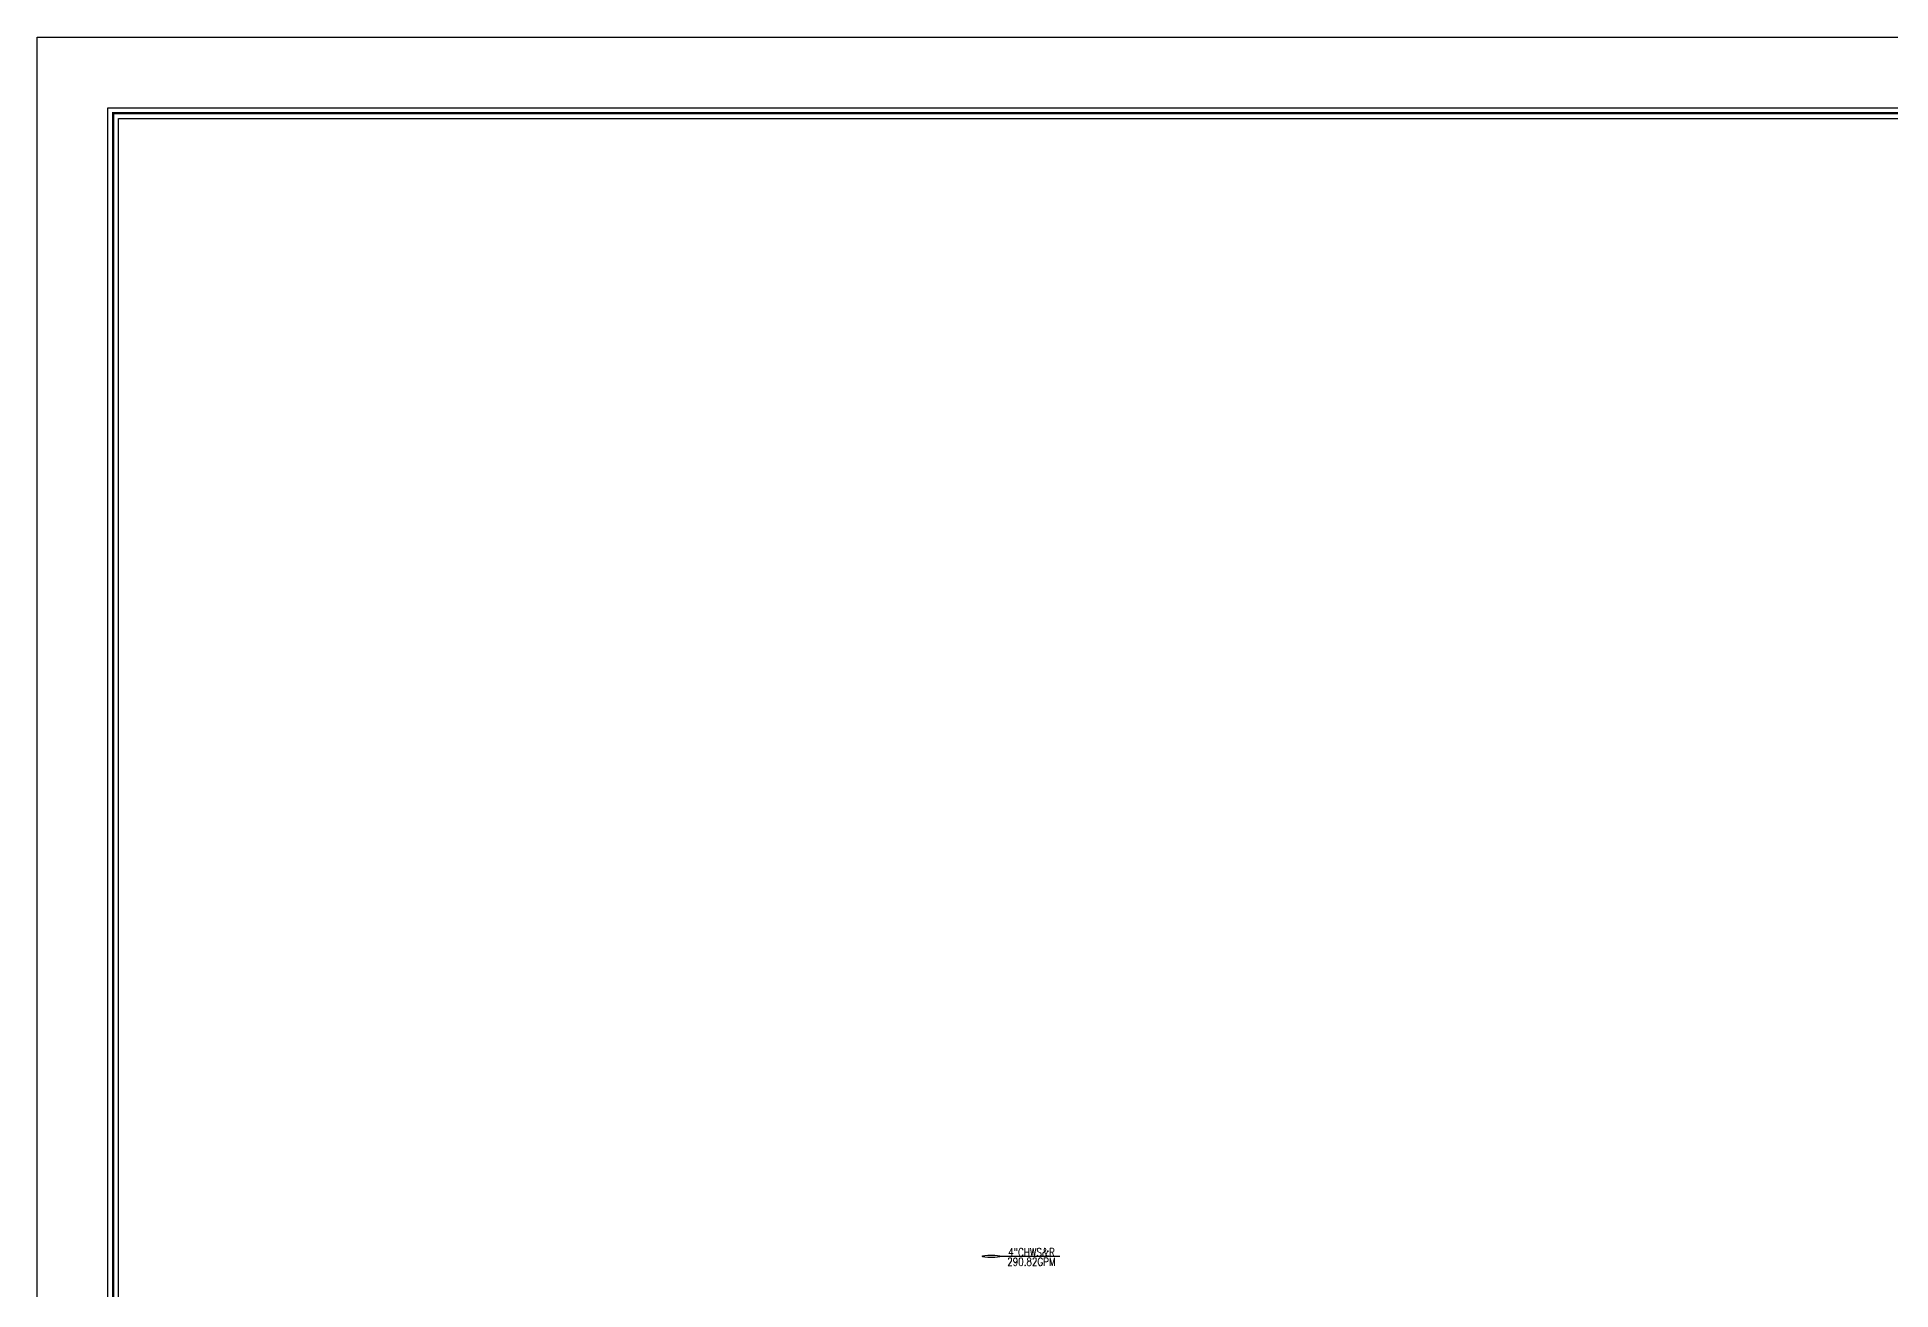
# Model space of a CAD drawing. Header units: millimetres. Extents: x -1288794 to 2153086, y -2701644 to -1428868.
# Drawn here: x 1703173 to 1737927, y -1487290 to -1463806 of the extents above; entities that cross this region are included whole.
import ezdxf

# ---------------------------------------------------------------- set-up
doc = ezdxf.new("R2010")
doc.units = ezdxf.units.MM
doc.header["$LTSCALE"] = 100
for name, color, linetype in [('AC-CHILLED WATER TEXT', 41, 'Continuous'), ('LOGO LINE', 7, 'Continuous'), ('LOGO1LINE', 7, 'Continuous')]:
    doc.layers.add(name, color=color, linetype=linetype)
doc.styles.add('SIMPLEX', font='simplex.shx', dxfattribs={"width": 0.8})

msp = doc.modelspace()

# ---------------------------------------------------------------- linework, layer by layer
at = {"layer": 'AC-CHILLED WATER TEXT'}
msp.add_line((1721231.1, -1486659.2), (1722346, -1486659.2), dxfattribs=at)
msp.add_ellipse((1721060.4, -1486659.2), major_axis=(170.7, 0), ratio=0.1301197, dxfattribs=at)
at = {"layer": 'LOGO LINE'}
msp.add_lwpolyline([(1781931.1, -1519493.9), (1703173, -1519493.9), (1703173, -1463806.4), (1781931.1, -1463806.4)], close=True, dxfattribs=at)
at = {"layer": 'LOGO1LINE'}
for points in [[(1780605.2, -1518168), (1704498.9, -1518168), (1704498.9, -1465132.3), (1780605.2, -1465132.3)], [(1770296.5, -1517969.1), (1704697.8, -1517969.1), (1704697.8, -1465331.1), (1770296.5, -1465331.1)]]:
    msp.add_lwpolyline(points, close=True, dxfattribs=at)
at = {"layer": 'LOGO1LINE', "const_width": 39.8}
msp.add_lwpolyline([(1780505.7, -1518068.5), (1704598.4, -1518068.5), (1704598.4, -1465231.7), (1780505.7, -1465231.7)], close=True, dxfattribs=at)

# ---------------------------------------------------------------- texts
at = {"layer": 'AC-CHILLED WATER TEXT', "style": 'SIMPLEX', "width": 0.8}
for s, p in [('290.82GPM', (1721360.8, -1486836.8)), ('4"CHWS&R', (1721377.3, -1486659.2))]:
    msp.add_text(s, height=150, dxfattribs=at).set_placement(p)

doc.saveas('drawing.dxf')
